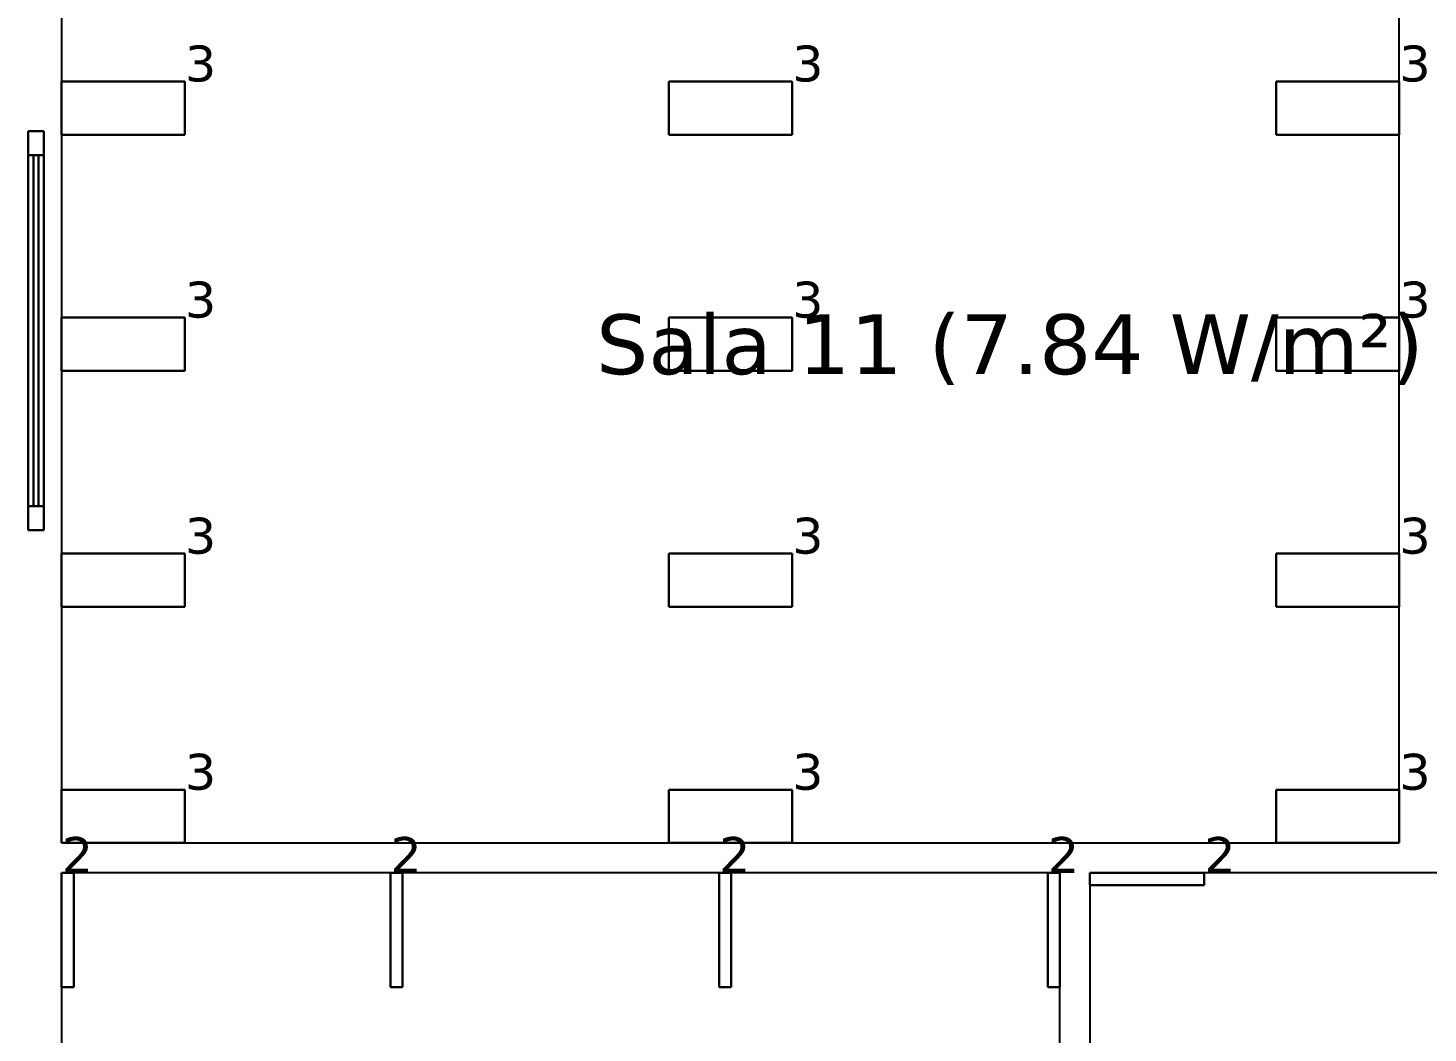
# Model space of a CAD drawing. Header units: inches. Extents: x 28 to 141, y 59 to 110.
# Drawn here: x 83.49 to 90.5, y 68.49 to 73.53 of the extents above; entities that cross this region are included whole.
import ezdxf

# ---------------------------------------------------------------- set-up
doc = ezdxf.new("R2010")
doc.units = ezdxf.units.IN
doc.header["$MEASUREMENT"] = 0
for name, color, linetype, true_color in [('DLX_BLD1_APERT', 7, 'Continuous', 0x969696), ('DLX_BLD1_CALC', 3, 'Continuous', 0x00ff00), ('DLX_BLD1_DESC', 7, 'Continuous', 0x969696), ('DLX_BLD1_LUM', 7, 'Continuous', 0xffd400), ('DLX_BLD1_LUMKEY_IDX', 7, 'Continuous', 0x969696)]:
    doc.layers.add(name, color=color, linetype=linetype, true_color=true_color)
doc.styles.add('TableTextStyle', font='')
doc.styles.get('TableTextStyle').set_extended_font_data('VERDANA.TTF')

msp = doc.modelspace()

# ---------------------------------------------------------------- linework, layer by layer
at = {"layer": 'DLX_BLD1_APERT'}
for points in [[(83.569, 73.013, 0), (83.489, 73.013, 0)], [(83.489, 73.013, 0), (83.489, 71.013, 0)], [(83.569, 73.013, 0), (83.489, 73.013, 0)], [(83.489, 73.013, 0), (83.489, 73.013, 0)], [(83.489, 73.013, 0), (83.569, 73.013, 0)], [(83.489, 71.013, 0), (83.489, 73.013, 0)], [(83.489, 73.013, 0), (83.569, 73.013, 0)], [(83.489, 71.013, 0), (83.489, 73.013, 0)], [(83.489, 73.013, 0), (83.489, 73.013, 0)], [(83.489, 73.013, 0), (83.489, 71.013, 0)], [(83.569, 71.013, 0), (83.569, 73.013, 0)], [(83.569, 73.013, 0), (83.569, 73.013, 0)], [(83.569, 73.013, 0), (83.569, 71.013, 0)], [(83.569, 71.013, 0), (83.569, 73.013, 0)], [(83.569, 73.013, 0), (83.569, 73.013, 0)], [(83.569, 73.013, 0), (83.569, 71.013, 0)], [(83.489, 71.133, 0), (83.489, 72.893, 0)], [(83.489, 72.893, 0), (83.489, 72.893, 0)], [(83.489, 72.893, 0), (83.489, 71.133, 0)], [(83.489, 71.133, 0), (83.489, 72.893, 0)], [(83.489, 72.893, 0), (83.5165, 72.893, 0)], [(83.5165, 72.893, 0), (83.489, 72.893, 0)], [(83.489, 72.893, 0), (83.489, 72.893, 0)], [(83.489, 72.893, 0), (83.5165, 72.893, 0)], [(83.5165, 72.893, 0), (83.489, 72.893, 0)], [(83.489, 72.893, 0), (83.489, 71.133, 0)], [(83.5165, 72.893, 0), (83.5165, 71.133, 0)], [(83.5165, 71.133, 0), (83.5165, 72.893, 0)], [(83.5165, 72.893, 0), (83.5415, 72.893, 0)], [(83.5165, 72.893, 0), (83.5165, 72.893, 0)], [(83.5165, 72.893, 0), (83.5165, 72.893, 0)], [(83.5165, 72.893, 0), (83.5415, 72.893, 0)], [(83.5415, 72.893, 0), (83.5165, 72.893, 0)], [(83.5165, 71.133, 0), (83.5165, 72.893, 0)], [(83.5165, 72.893, 0), (83.5165, 71.133, 0)], [(83.5415, 72.893, 0), (83.5165, 72.893, 0)], [(83.5415, 72.893, 0), (83.5165, 72.893, 0)], [(83.5165, 72.893, 0), (83.5165, 71.133, 0)], [(83.5165, 71.133, 0), (83.5165, 72.893, 0)], [(83.5165, 72.893, 0), (83.5165, 72.893, 0)], [(83.5165, 72.893, 0), (83.5165, 71.133, 0)], [(83.5165, 71.133, 0), (83.5165, 72.893, 0)], [(83.5165, 72.893, 0), (83.5415, 72.893, 0)], [(83.5415, 72.893, 0), (83.5165, 72.893, 0)], [(83.5165, 72.893, 0), (83.5165, 72.893, 0)], [(83.5165, 72.893, 0), (83.5415, 72.893, 0)], [(83.5415, 71.133, 0), (83.5415, 72.893, 0)], [(83.5415, 72.893, 0), (83.569, 72.893, 0)], [(83.5415, 72.893, 0), (83.5415, 72.893, 0)], [(83.5415, 72.893, 0), (83.569, 72.893, 0)], [(83.569, 72.893, 0), (83.5415, 72.893, 0)], [(83.5415, 72.893, 0), (83.5415, 71.133, 0)], [(83.569, 72.893, 0), (83.5415, 72.893, 0)], [(83.5415, 72.893, 0), (83.5415, 71.133, 0)], [(83.5415, 72.893, 0), (83.5415, 72.893, 0)], [(83.5415, 71.133, 0), (83.5415, 72.893, 0)], [(83.5415, 71.133, 0), (83.5415, 72.893, 0)], [(83.5415, 72.893, 0), (83.5415, 72.893, 0)], [(83.5415, 72.893, 0), (83.5415, 71.133, 0)], [(83.5415, 71.133, 0), (83.5415, 72.893, 0)], [(83.5415, 72.893, 0), (83.5415, 71.133, 0)], [(83.5415, 72.893, 0), (83.5415, 72.893, 0)], [(83.569, 71.133, 0), (83.569, 72.893, 0)], [(83.569, 72.893, 0), (83.569, 72.893, 0)], [(83.569, 72.893, 0), (83.569, 71.133, 0)], [(83.569, 72.893, 0), (83.569, 71.133, 0)], [(83.569, 72.893, 0), (83.569, 72.893, 0)], [(83.569, 71.133, 0), (83.569, 72.893, 0)], [(83.489, 71.133, 0), (83.489, 71.133, 0)], [(83.5165, 71.133, 0), (83.489, 71.133, 0)], [(83.489, 71.133, 0), (83.5165, 71.133, 0)], [(83.5165, 71.133, 0), (83.489, 71.133, 0)], [(83.489, 71.133, 0), (83.489, 71.133, 0)], [(83.489, 71.133, 0), (83.5165, 71.133, 0)], [(83.5415, 71.133, 0), (83.5165, 71.133, 0)], [(83.5165, 71.133, 0), (83.5415, 71.133, 0)], [(83.5165, 71.133, 0), (83.5165, 71.133, 0)], [(83.5165, 71.133, 0), (83.5165, 71.133, 0)], [(83.5165, 71.133, 0), (83.5415, 71.133, 0)], [(83.5415, 71.133, 0), (83.5165, 71.133, 0)], [(83.5165, 71.133, 0), (83.5415, 71.133, 0)], [(83.5165, 71.133, 0), (83.5165, 71.133, 0)], [(83.5415, 71.133, 0), (83.5165, 71.133, 0)], [(83.5415, 71.133, 0), (83.5165, 71.133, 0)], [(83.5165, 71.133, 0), (83.5165, 71.133, 0)], [(83.5165, 71.133, 0), (83.5415, 71.133, 0)], [(83.569, 71.133, 0), (83.5415, 71.133, 0)], [(83.5415, 71.133, 0), (83.5415, 71.133, 0)], [(83.5415, 71.133, 0), (83.569, 71.133, 0)], [(83.569, 71.133, 0), (83.5415, 71.133, 0)], [(83.5415, 71.133, 0), (83.569, 71.133, 0)], [(83.5415, 71.133, 0), (83.5415, 71.133, 0)], [(83.5415, 71.133, 0), (83.5415, 71.133, 0)], [(83.5415, 71.133, 0), (83.5415, 71.133, 0)], [(83.569, 71.133, 0), (83.569, 71.133, 0)], [(83.569, 71.133, 0), (83.569, 71.133, 0)], [(83.489, 71.013, 0), (83.569, 71.013, 0)], [(83.569, 71.013, 0), (83.489, 71.013, 0)], [(83.569, 71.013, 0), (83.489, 71.013, 0)], [(83.489, 71.013, 0), (83.489, 71.013, 0)], [(83.489, 71.013, 0), (83.569, 71.013, 0)], [(83.489, 71.013, 0), (83.489, 71.013, 0)], [(83.569, 71.013, 0), (83.569, 71.013, 0)], [(83.569, 71.013, 0), (83.569, 71.013, 0)]]:
    msp.add_polyline3d(points, dxfattribs=at)
at = {"layer": 'DLX_BLD1_CALC'}
for points in [[(83.6576, 74.4449, 0), (83.6576, 69.4449, 0)], [(90.3576, 69.4449, 0), (90.3576, 74.4449, 0)], [(83.6576, 69.4449, 0), (90.3576, 69.4449, 0)], [(88.6576, 69.2949, 0), (83.6576, 69.2949, 0)], [(83.6576, 69.2949, 0), (83.6576, 59.2949, 0)], [(88.6576, 68.2579, 0), (88.6576, 69.2949, 0)], [(108.8054, 69.2949, 0), (88.8076, 69.2949, 0)], [(88.8076, 69.2949, 0), (88.8076, 68.2579, 0)]]:
    msp.add_polyline3d(points, dxfattribs=at)
at = {"layer": 'DLX_BLD1_LUM'}
for points in [[(83.6576, 72.9947, 0), (83.6576, 73.2617, 0)], [(83.6576, 73.2617, 0), (83.6576, 73.2617, 0)], [(83.6576, 73.2617, 0), (83.6576, 72.9947, 0)], [(83.6576, 73.2617, 0), (84.2746, 73.2617, 0)], [(84.2746, 73.2617, 0), (83.6576, 73.2617, 0)], [(83.6576, 73.2617, 0), (83.6576, 73.2617, 0)], [(83.6576, 73.2617, 0), (83.6576, 72.9947, 0)], [(84.2746, 73.2617, 0), (83.6576, 73.2617, 0)], [(83.6576, 72.9947, 0), (83.6576, 73.2617, 0)], [(83.6576, 73.2617, 0), (84.2746, 73.2617, 0)], [(84.2746, 73.2617, 0), (84.2746, 72.9947, 0)], [(84.2746, 72.9947, 0), (84.2746, 73.2617, 0)], [(84.2746, 73.2617, 0), (84.2746, 73.2617, 0)], [(84.2746, 73.2617, 0), (84.2746, 73.2617, 0)], [(84.2746, 72.9947, 0), (84.2746, 73.2617, 0)], [(84.2746, 73.2617, 0), (84.2746, 72.9947, 0)], [(86.6991, 72.9947, 0), (86.6991, 73.2617, 0)], [(86.6991, 73.2617, 0), (86.6991, 73.2617, 0)], [(86.6991, 73.2617, 0), (86.6991, 72.9947, 0)], [(86.6991, 73.2617, 0), (87.3161, 73.2617, 0)], [(87.3161, 73.2617, 0), (86.6991, 73.2617, 0)], [(86.6991, 73.2617, 0), (86.6991, 73.2617, 0)], [(86.6991, 73.2617, 0), (86.6991, 72.9947, 0)], [(87.3161, 73.2617, 0), (86.6991, 73.2617, 0)], [(86.6991, 72.9947, 0), (86.6991, 73.2617, 0)], [(86.6991, 73.2617, 0), (87.3161, 73.2617, 0)], [(87.3161, 73.2617, 0), (87.3161, 72.9947, 0)], [(87.3161, 72.9947, 0), (87.3161, 73.2617, 0)], [(87.3161, 73.2617, 0), (87.3161, 73.2617, 0)], [(87.3161, 73.2617, 0), (87.3161, 73.2617, 0)], [(87.3161, 72.9947, 0), (87.3161, 73.2617, 0)], [(87.3161, 73.2617, 0), (87.3161, 72.9947, 0)], [(89.7406, 72.9947, 0), (89.7406, 73.2617, 0)], [(89.7406, 73.2617, 0), (89.7406, 73.2617, 0)], [(89.7406, 73.2617, 0), (89.7406, 72.9947, 0)], [(89.7406, 73.2617, 0), (90.3576, 73.2617, 0)], [(90.3576, 73.2617, 0), (89.7406, 73.2617, 0)], [(89.7406, 73.2617, 0), (89.7406, 73.2617, 0)], [(89.7406, 73.2617, 0), (89.7406, 72.9947, 0)], [(90.3576, 73.2617, 0), (89.7406, 73.2617, 0)], [(89.7406, 72.9947, 0), (89.7406, 73.2617, 0)], [(89.7406, 73.2617, 0), (90.3576, 73.2617, 0)], [(90.3576, 73.2617, 0), (90.3576, 72.9947, 0)], [(90.3576, 72.9947, 0), (90.3576, 73.2617, 0)], [(90.3576, 73.2617, 0), (90.3576, 73.2617, 0)], [(90.3576, 73.2617, 0), (90.3576, 73.2617, 0)], [(90.3576, 72.9947, 0), (90.3576, 73.2617, 0)], [(90.3576, 73.2617, 0), (90.3576, 72.9947, 0)], [(84.2746, 72.9947, 0), (83.6576, 72.9947, 0)], [(83.6576, 72.9947, 0), (83.6576, 72.9947, 0)], [(83.6576, 72.9947, 0), (84.2746, 72.9947, 0)], [(83.6576, 72.9947, 0), (83.6576, 72.9947, 0)], [(83.6576, 72.9947, 0), (84.2746, 72.9947, 0)], [(84.2746, 72.9947, 0), (83.6576, 72.9947, 0)], [(84.2746, 72.9947, 0), (84.2746, 72.9947, 0)], [(84.2746, 72.9947, 0), (84.2746, 72.9947, 0)], [(87.3161, 72.9947, 0), (86.6991, 72.9947, 0)], [(86.6991, 72.9947, 0), (86.6991, 72.9947, 0)], [(86.6991, 72.9947, 0), (87.3161, 72.9947, 0)], [(86.6991, 72.9947, 0), (86.6991, 72.9947, 0)], [(86.6991, 72.9947, 0), (87.3161, 72.9947, 0)], [(87.3161, 72.9947, 0), (86.6991, 72.9947, 0)], [(87.3161, 72.9947, 0), (87.3161, 72.9947, 0)], [(87.3161, 72.9947, 0), (87.3161, 72.9947, 0)], [(90.3576, 72.9947, 0), (89.7406, 72.9947, 0)], [(89.7406, 72.9947, 0), (89.7406, 72.9947, 0)], [(89.7406, 72.9947, 0), (90.3576, 72.9947, 0)], [(89.7406, 72.9947, 0), (89.7406, 72.9947, 0)], [(89.7406, 72.9947, 0), (90.3576, 72.9947, 0)], [(90.3576, 72.9947, 0), (89.7406, 72.9947, 0)], [(90.3576, 72.9947, 0), (90.3576, 72.9947, 0)], [(90.3576, 72.9947, 0), (90.3576, 72.9947, 0)], [(83.6576, 71.8114, 0), (83.6576, 72.0784, 0)], [(83.6576, 72.0784, 0), (83.6576, 72.0784, 0)], [(83.6576, 72.0784, 0), (83.6576, 71.8114, 0)], [(83.6576, 72.0784, 0), (84.2746, 72.0784, 0)], [(84.2746, 72.0784, 0), (83.6576, 72.0784, 0)], [(83.6576, 72.0784, 0), (83.6576, 72.0784, 0)], [(83.6576, 72.0784, 0), (83.6576, 71.8114, 0)], [(84.2746, 72.0784, 0), (83.6576, 72.0784, 0)], [(83.6576, 71.8114, 0), (83.6576, 72.0784, 0)], [(83.6576, 72.0784, 0), (84.2746, 72.0784, 0)], [(84.2746, 72.0784, 0), (84.2746, 71.8114, 0)], [(84.2746, 71.8114, 0), (84.2746, 72.0784, 0)], [(84.2746, 72.0784, 0), (84.2746, 72.0784, 0)], [(84.2746, 72.0784, 0), (84.2746, 72.0784, 0)], [(84.2746, 71.8114, 0), (84.2746, 72.0784, 0)], [(84.2746, 72.0784, 0), (84.2746, 71.8114, 0)], [(86.6991, 71.8114, 0), (86.6991, 72.0784, 0)], [(86.6991, 72.0784, 0), (86.6991, 72.0784, 0)], [(86.6991, 72.0784, 0), (86.6991, 71.8114, 0)], [(86.6991, 72.0784, 0), (87.3161, 72.0784, 0)], [(87.3161, 72.0784, 0), (86.6991, 72.0784, 0)], [(86.6991, 72.0784, 0), (86.6991, 72.0784, 0)], [(86.6991, 72.0784, 0), (86.6991, 71.8114, 0)], [(87.3161, 72.0784, 0), (86.6991, 72.0784, 0)], [(86.6991, 71.8114, 0), (86.6991, 72.0784, 0)], [(86.6991, 72.0784, 0), (87.3161, 72.0784, 0)], [(87.3161, 72.0784, 0), (87.3161, 71.8114, 0)], [(87.3161, 71.8114, 0), (87.3161, 72.0784, 0)], [(87.3161, 72.0784, 0), (87.3161, 72.0784, 0)], [(87.3161, 72.0784, 0), (87.3161, 72.0784, 0)], [(87.3161, 71.8114, 0), (87.3161, 72.0784, 0)], [(87.3161, 72.0784, 0), (87.3161, 71.8114, 0)], [(89.7406, 71.8114, 0), (89.7406, 72.0784, 0)], [(89.7406, 72.0784, 0), (89.7406, 72.0784, 0)], [(89.7406, 72.0784, 0), (89.7406, 71.8114, 0)], [(89.7406, 72.0784, 0), (90.3576, 72.0784, 0)], [(90.3576, 72.0784, 0), (89.7406, 72.0784, 0)], [(89.7406, 72.0784, 0), (89.7406, 72.0784, 0)], [(89.7406, 72.0784, 0), (89.7406, 71.8114, 0)], [(90.3576, 72.0784, 0), (89.7406, 72.0784, 0)], [(89.7406, 71.8114, 0), (89.7406, 72.0784, 0)], [(89.7406, 72.0784, 0), (90.3576, 72.0784, 0)], [(90.3576, 72.0784, 0), (90.3576, 71.8114, 0)], [(90.3576, 71.8114, 0), (90.3576, 72.0784, 0)], [(90.3576, 72.0784, 0), (90.3576, 72.0784, 0)], [(90.3576, 72.0784, 0), (90.3576, 72.0784, 0)], [(90.3576, 71.8114, 0), (90.3576, 72.0784, 0)], [(90.3576, 72.0784, 0), (90.3576, 71.8114, 0)], [(84.2746, 71.8114, 0), (83.6576, 71.8114, 0)], [(83.6576, 71.8114, 0), (83.6576, 71.8114, 0)], [(83.6576, 71.8114, 0), (84.2746, 71.8114, 0)], [(83.6576, 71.8114, 0), (83.6576, 71.8114, 0)], [(83.6576, 71.8114, 0), (84.2746, 71.8114, 0)], [(84.2746, 71.8114, 0), (83.6576, 71.8114, 0)], [(84.2746, 71.8114, 0), (84.2746, 71.8114, 0)], [(84.2746, 71.8114, 0), (84.2746, 71.8114, 0)], [(87.3161, 71.8114, 0), (86.6991, 71.8114, 0)], [(86.6991, 71.8114, 0), (86.6991, 71.8114, 0)], [(86.6991, 71.8114, 0), (87.3161, 71.8114, 0)], [(86.6991, 71.8114, 0), (86.6991, 71.8114, 0)], [(86.6991, 71.8114, 0), (87.3161, 71.8114, 0)], [(87.3161, 71.8114, 0), (86.6991, 71.8114, 0)], [(87.3161, 71.8114, 0), (87.3161, 71.8114, 0)], [(87.3161, 71.8114, 0), (87.3161, 71.8114, 0)], [(90.3576, 71.8114, 0), (89.7406, 71.8114, 0)], [(89.7406, 71.8114, 0), (89.7406, 71.8114, 0)], [(89.7406, 71.8114, 0), (90.3576, 71.8114, 0)], [(89.7406, 71.8114, 0), (89.7406, 71.8114, 0)], [(89.7406, 71.8114, 0), (90.3576, 71.8114, 0)], [(90.3576, 71.8114, 0), (89.7406, 71.8114, 0)], [(90.3576, 71.8114, 0), (90.3576, 71.8114, 0)], [(90.3576, 71.8114, 0), (90.3576, 71.8114, 0)], [(83.6576, 70.6282, 0), (83.6576, 70.8952, 0)], [(83.6576, 70.8952, 0), (83.6576, 70.8952, 0)], [(83.6576, 70.8952, 0), (83.6576, 70.6282, 0)], [(83.6576, 70.8952, 0), (84.2746, 70.8952, 0)], [(84.2746, 70.8952, 0), (83.6576, 70.8952, 0)], [(83.6576, 70.8952, 0), (83.6576, 70.8952, 0)], [(83.6576, 70.8952, 0), (83.6576, 70.6282, 0)], [(84.2746, 70.8952, 0), (83.6576, 70.8952, 0)], [(83.6576, 70.6282, 0), (83.6576, 70.8952, 0)], [(83.6576, 70.8952, 0), (84.2746, 70.8952, 0)], [(84.2746, 70.8952, 0), (84.2746, 70.6282, 0)], [(84.2746, 70.6282, 0), (84.2746, 70.8952, 0)], [(84.2746, 70.8952, 0), (84.2746, 70.8952, 0)], [(84.2746, 70.8952, 0), (84.2746, 70.8952, 0)], [(84.2746, 70.6282, 0), (84.2746, 70.8952, 0)], [(84.2746, 70.8952, 0), (84.2746, 70.6282, 0)], [(86.6991, 70.6282, 0), (86.6991, 70.8952, 0)], [(86.6991, 70.8952, 0), (86.6991, 70.8952, 0)], [(86.6991, 70.8952, 0), (86.6991, 70.6282, 0)], [(86.6991, 70.8952, 0), (87.3161, 70.8952, 0)], [(87.3161, 70.8952, 0), (86.6991, 70.8952, 0)], [(86.6991, 70.8952, 0), (86.6991, 70.8952, 0)], [(86.6991, 70.8952, 0), (86.6991, 70.6282, 0)], [(87.3161, 70.8952, 0), (86.6991, 70.8952, 0)], [(86.6991, 70.6282, 0), (86.6991, 70.8952, 0)], [(86.6991, 70.8952, 0), (87.3161, 70.8952, 0)], [(87.3161, 70.8952, 0), (87.3161, 70.6282, 0)], [(87.3161, 70.6282, 0), (87.3161, 70.8952, 0)], [(87.3161, 70.8952, 0), (87.3161, 70.8952, 0)], [(87.3161, 70.8952, 0), (87.3161, 70.8952, 0)], [(87.3161, 70.6282, 0), (87.3161, 70.8952, 0)], [(87.3161, 70.8952, 0), (87.3161, 70.6282, 0)], [(89.7406, 70.6282, 0), (89.7406, 70.8952, 0)], [(89.7406, 70.8952, 0), (89.7406, 70.8952, 0)], [(89.7406, 70.8952, 0), (89.7406, 70.6282, 0)], [(89.7406, 70.8952, 0), (90.3576, 70.8952, 0)], [(90.3576, 70.8952, 0), (89.7406, 70.8952, 0)], [(89.7406, 70.8952, 0), (89.7406, 70.8952, 0)], [(89.7406, 70.8952, 0), (89.7406, 70.6282, 0)], [(90.3576, 70.8952, 0), (89.7406, 70.8952, 0)], [(89.7406, 70.6282, 0), (89.7406, 70.8952, 0)], [(89.7406, 70.8952, 0), (90.3576, 70.8952, 0)], [(90.3576, 70.8952, 0), (90.3576, 70.6282, 0)], [(90.3576, 70.6282, 0), (90.3576, 70.8952, 0)], [(90.3576, 70.8952, 0), (90.3576, 70.8952, 0)], [(90.3576, 70.8952, 0), (90.3576, 70.8952, 0)], [(90.3576, 70.6282, 0), (90.3576, 70.8952, 0)], [(90.3576, 70.8952, 0), (90.3576, 70.6282, 0)], [(84.2746, 70.6282, 0), (83.6576, 70.6282, 0)], [(83.6576, 70.6282, 0), (83.6576, 70.6282, 0)], [(83.6576, 70.6282, 0), (84.2746, 70.6282, 0)], [(83.6576, 70.6282, 0), (83.6576, 70.6282, 0)], [(83.6576, 70.6282, 0), (84.2746, 70.6282, 0)], [(84.2746, 70.6282, 0), (83.6576, 70.6282, 0)], [(84.2746, 70.6282, 0), (84.2746, 70.6282, 0)], [(84.2746, 70.6282, 0), (84.2746, 70.6282, 0)], [(87.3161, 70.6282, 0), (86.6991, 70.6282, 0)], [(86.6991, 70.6282, 0), (86.6991, 70.6282, 0)], [(86.6991, 70.6282, 0), (87.3161, 70.6282, 0)], [(86.6991, 70.6282, 0), (86.6991, 70.6282, 0)], [(86.6991, 70.6282, 0), (87.3161, 70.6282, 0)], [(87.3161, 70.6282, 0), (86.6991, 70.6282, 0)], [(87.3161, 70.6282, 0), (87.3161, 70.6282, 0)], [(87.3161, 70.6282, 0), (87.3161, 70.6282, 0)], [(90.3576, 70.6282, 0), (89.7406, 70.6282, 0)], [(89.7406, 70.6282, 0), (89.7406, 70.6282, 0)], [(89.7406, 70.6282, 0), (90.3576, 70.6282, 0)], [(89.7406, 70.6282, 0), (89.7406, 70.6282, 0)], [(89.7406, 70.6282, 0), (90.3576, 70.6282, 0)], [(90.3576, 70.6282, 0), (89.7406, 70.6282, 0)], [(90.3576, 70.6282, 0), (90.3576, 70.6282, 0)], [(90.3576, 70.6282, 0), (90.3576, 70.6282, 0)], [(83.6576, 69.4449, 0), (83.6576, 69.7119, 0)], [(83.6576, 69.7119, 0), (83.6576, 69.7119, 0)], [(83.6576, 69.7119, 0), (83.6576, 69.4449, 0)], [(83.6576, 69.7119, 0), (84.2746, 69.7119, 0)], [(84.2746, 69.7119, 0), (83.6576, 69.7119, 0)], [(83.6576, 69.7119, 0), (83.6576, 69.7119, 0)], [(83.6576, 69.7119, 0), (83.6576, 69.4449, 0)], [(84.2746, 69.7119, 0), (83.6576, 69.7119, 0)], [(83.6576, 69.4449, 0), (83.6576, 69.7119, 0)], [(83.6576, 69.7119, 0), (84.2746, 69.7119, 0)], [(84.2746, 69.7119, 0), (84.2746, 69.4449, 0)], [(84.2746, 69.4449, 0), (84.2746, 69.7119, 0)], [(84.2746, 69.7119, 0), (84.2746, 69.7119, 0)], [(84.2746, 69.7119, 0), (84.2746, 69.7119, 0)], [(84.2746, 69.4449, 0), (84.2746, 69.7119, 0)], [(84.2746, 69.7119, 0), (84.2746, 69.4449, 0)], [(86.6991, 69.4449, 0), (86.6991, 69.7119, 0)], [(86.6991, 69.7119, 0), (86.6991, 69.7119, 0)], [(86.6991, 69.7119, 0), (86.6991, 69.4449, 0)], [(86.6991, 69.7119, 0), (87.3161, 69.7119, 0)], [(87.3161, 69.7119, 0), (86.6991, 69.7119, 0)], [(86.6991, 69.7119, 0), (86.6991, 69.7119, 0)], [(86.6991, 69.7119, 0), (86.6991, 69.4449, 0)], [(87.3161, 69.7119, 0), (86.6991, 69.7119, 0)], [(86.6991, 69.4449, 0), (86.6991, 69.7119, 0)], [(86.6991, 69.7119, 0), (87.3161, 69.7119, 0)], [(87.3161, 69.7119, 0), (87.3161, 69.4449, 0)], [(87.3161, 69.4449, 0), (87.3161, 69.7119, 0)], [(87.3161, 69.7119, 0), (87.3161, 69.7119, 0)], [(87.3161, 69.7119, 0), (87.3161, 69.7119, 0)], [(87.3161, 69.4449, 0), (87.3161, 69.7119, 0)], [(87.3161, 69.7119, 0), (87.3161, 69.4449, 0)], [(89.7406, 69.4449, 0), (89.7406, 69.7119, 0)], [(89.7406, 69.7119, 0), (89.7406, 69.7119, 0)], [(89.7406, 69.7119, 0), (89.7406, 69.4449, 0)], [(89.7406, 69.7119, 0), (90.3576, 69.7119, 0)], [(90.3576, 69.7119, 0), (89.7406, 69.7119, 0)], [(89.7406, 69.7119, 0), (89.7406, 69.7119, 0)], [(89.7406, 69.7119, 0), (89.7406, 69.4449, 0)], [(90.3576, 69.7119, 0), (89.7406, 69.7119, 0)], [(89.7406, 69.4449, 0), (89.7406, 69.7119, 0)], [(89.7406, 69.7119, 0), (90.3576, 69.7119, 0)], [(90.3576, 69.7119, 0), (90.3576, 69.4449, 0)], [(90.3576, 69.4449, 0), (90.3576, 69.7119, 0)], [(90.3576, 69.7119, 0), (90.3576, 69.7119, 0)], [(90.3576, 69.7119, 0), (90.3576, 69.7119, 0)], [(90.3576, 69.4449, 0), (90.3576, 69.7119, 0)], [(90.3576, 69.7119, 0), (90.3576, 69.4449, 0)], [(84.2746, 69.4449, 0), (83.6576, 69.4449, 0)], [(83.6576, 69.4449, 0), (83.6576, 69.4449, 0)], [(83.6576, 69.4449, 0), (84.2746, 69.4449, 0)], [(83.6576, 69.4449, 0), (83.6576, 69.4449, 0)], [(83.6576, 69.4449, 0), (84.2746, 69.4449, 0)], [(84.2746, 69.4449, 0), (83.6576, 69.4449, 0)], [(84.2746, 69.4449, 0), (84.2746, 69.4449, 0)], [(84.2746, 69.4449, 0), (84.2746, 69.4449, 0)], [(87.3161, 69.4449, 0), (86.6991, 69.4449, 0)], [(86.6991, 69.4449, 0), (86.6991, 69.4449, 0)], [(86.6991, 69.4449, 0), (87.3161, 69.4449, 0)], [(86.6991, 69.4449, 0), (86.6991, 69.4449, 0)], [(86.6991, 69.4449, 0), (87.3161, 69.4449, 0)], [(87.3161, 69.4449, 0), (86.6991, 69.4449, 0)], [(87.3161, 69.4449, 0), (87.3161, 69.4449, 0)], [(87.3161, 69.4449, 0), (87.3161, 69.4449, 0)], [(90.3576, 69.4449, 0), (89.7406, 69.4449, 0)], [(89.7406, 69.4449, 0), (89.7406, 69.4449, 0)], [(89.7406, 69.4449, 0), (90.3576, 69.4449, 0)], [(89.7406, 69.4449, 0), (89.7406, 69.4449, 0)], [(89.7406, 69.4449, 0), (90.3576, 69.4449, 0)], [(90.3576, 69.4449, 0), (89.7406, 69.4449, 0)], [(90.3576, 69.4449, 0), (90.3576, 69.4449, 0)], [(90.3576, 69.4449, 0), (90.3576, 69.4449, 0)], [(83.6576, 68.7219, 0), (83.6576, 69.2949, 0)], [(83.6576, 69.2949, 0), (83.6576, 69.2949, 0)], [(83.6576, 69.2949, 0), (83.6576, 68.7219, 0)], [(83.6576, 69.2949, 0), (83.7186, 69.2949, 0)], [(83.7186, 69.2949, 0), (83.6576, 69.2949, 0)], [(83.6576, 69.2949, 0), (83.6576, 69.2949, 0)], [(83.7186, 69.2949, 0), (83.6576, 69.2949, 0)], [(83.6576, 69.2949, 0), (83.6576, 68.7219, 0)], [(83.6576, 68.7219, 0), (83.6576, 69.2949, 0)], [(83.6576, 69.2949, 0), (83.7186, 69.2949, 0)], [(83.7186, 69.2949, 0), (83.7186, 69.2949, 0)], [(83.7186, 69.2949, 0), (83.7186, 68.7219, 0)], [(83.7186, 68.7219, 0), (83.7186, 69.2949, 0)], [(83.7186, 69.2949, 0), (83.7186, 69.2949, 0)], [(83.7186, 68.7219, 0), (83.7186, 69.2949, 0)], [(83.7186, 69.2949, 0), (83.7186, 68.7219, 0)], [(85.3039, 68.7219, 0), (85.3039, 69.2949, 0)], [(85.3039, 69.2949, 0), (85.3039, 69.2949, 0)], [(85.3039, 69.2949, 0), (85.3039, 68.7219, 0)], [(85.3039, 69.2949, 0), (85.3649, 69.2949, 0)], [(85.3649, 69.2949, 0), (85.3039, 69.2949, 0)], [(85.3039, 69.2949, 0), (85.3039, 69.2949, 0)], [(85.3649, 69.2949, 0), (85.3039, 69.2949, 0)], [(85.3039, 69.2949, 0), (85.3039, 68.7219, 0)], [(85.3039, 68.7219, 0), (85.3039, 69.2949, 0)], [(85.3039, 69.2949, 0), (85.3649, 69.2949, 0)], [(85.3649, 69.2949, 0), (85.3649, 69.2949, 0)], [(85.3649, 69.2949, 0), (85.3649, 68.7219, 0)], [(85.3649, 68.7219, 0), (85.3649, 69.2949, 0)], [(85.3649, 69.2949, 0), (85.3649, 69.2949, 0)], [(85.3649, 68.7219, 0), (85.3649, 69.2949, 0)], [(85.3649, 69.2949, 0), (85.3649, 68.7219, 0)], [(86.9502, 68.7219, 0), (86.9502, 69.2949, 0)], [(86.9502, 69.2949, 0), (86.9502, 69.2949, 0)], [(86.9502, 69.2949, 0), (86.9502, 68.7219, 0)], [(86.9502, 69.2949, 0), (87.0112, 69.2949, 0)], [(87.0112, 69.2949, 0), (86.9502, 69.2949, 0)], [(86.9502, 69.2949, 0), (86.9502, 69.2949, 0)], [(87.0112, 69.2949, 0), (86.9502, 69.2949, 0)], [(86.9502, 69.2949, 0), (86.9502, 68.7219, 0)], [(86.9502, 68.7219, 0), (86.9502, 69.2949, 0)], [(86.9502, 69.2949, 0), (87.0112, 69.2949, 0)], [(87.0112, 69.2949, 0), (87.0112, 69.2949, 0)], [(87.0112, 69.2949, 0), (87.0112, 68.7219, 0)], [(87.0112, 68.7219, 0), (87.0112, 69.2949, 0)], [(87.0112, 69.2949, 0), (87.0112, 69.2949, 0)], [(87.0112, 68.7219, 0), (87.0112, 69.2949, 0)], [(87.0112, 69.2949, 0), (87.0112, 68.7219, 0)], [(88.5966, 68.7219, 0), (88.5966, 69.2949, 0)], [(88.5966, 69.2949, 0), (88.5966, 69.2949, 0)], [(88.5966, 69.2949, 0), (88.5966, 68.7219, 0)], [(88.5966, 69.2949, 0), (88.6576, 69.2949, 0)], [(88.6576, 69.2949, 0), (88.5966, 69.2949, 0)], [(88.5966, 69.2949, 0), (88.5966, 69.2949, 0)], [(88.6576, 69.2949, 0), (88.5966, 69.2949, 0)], [(88.5966, 69.2949, 0), (88.5966, 68.7219, 0)], [(88.5966, 68.7219, 0), (88.5966, 69.2949, 0)], [(88.5966, 69.2949, 0), (88.6576, 69.2949, 0)], [(88.6576, 69.2949, 0), (88.6576, 69.2949, 0)], [(88.6576, 69.2949, 0), (88.6576, 68.7219, 0)], [(88.6576, 68.7219, 0), (88.6576, 69.2949, 0)], [(88.6576, 69.2949, 0), (88.6576, 69.2949, 0)], [(88.6576, 68.7219, 0), (88.6576, 69.2949, 0)], [(88.6576, 69.2949, 0), (88.6576, 68.7219, 0)], [(88.8076, 69.2339, 0), (88.8076, 69.2949, 0)], [(88.8076, 69.2949, 0), (88.8076, 69.2949, 0)], [(88.8076, 69.2949, 0), (88.8076, 69.2339, 0)], [(88.8076, 69.2949, 0), (89.3806, 69.2949, 0)], [(89.3806, 69.2949, 0), (88.8076, 69.2949, 0)], [(88.8076, 69.2949, 0), (88.8076, 69.2949, 0)], [(88.8076, 69.2949, 0), (88.8076, 69.2339, 0)], [(89.3806, 69.2949, 0), (88.8076, 69.2949, 0)], [(88.8076, 69.2339, 0), (88.8076, 69.2949, 0)], [(88.8076, 69.2949, 0), (89.3806, 69.2949, 0)], [(89.3806, 69.2949, 0), (89.3806, 69.2339, 0)], [(89.3806, 69.2339, 0), (89.3806, 69.2949, 0)], [(89.3806, 69.2949, 0), (89.3806, 69.2949, 0)], [(89.3806, 69.2949, 0), (89.3806, 69.2949, 0)], [(89.3806, 69.2339, 0), (89.3806, 69.2949, 0)], [(89.3806, 69.2949, 0), (89.3806, 69.2339, 0)], [(89.3806, 69.2339, 0), (88.8076, 69.2339, 0)], [(88.8076, 69.2339, 0), (88.8076, 69.2339, 0)], [(88.8076, 69.2339, 0), (89.3806, 69.2339, 0)], [(88.8076, 69.2339, 0), (88.8076, 69.2339, 0)], [(88.8076, 69.2339, 0), (89.3806, 69.2339, 0)], [(89.3806, 69.2339, 0), (88.8076, 69.2339, 0)], [(89.3806, 69.2339, 0), (89.3806, 69.2339, 0)], [(89.3806, 69.2339, 0), (89.3806, 69.2339, 0)], [(83.7186, 68.7219, 0), (83.6576, 68.7219, 0)], [(83.6576, 68.7219, 0), (83.6576, 68.7219, 0)], [(83.6576, 68.7219, 0), (83.7186, 68.7219, 0)], [(83.6576, 68.7219, 0), (83.6576, 68.7219, 0)], [(83.6576, 68.7219, 0), (83.7186, 68.7219, 0)], [(83.7186, 68.7219, 0), (83.6576, 68.7219, 0)], [(83.7186, 68.7219, 0), (83.7186, 68.7219, 0)], [(83.7186, 68.7219, 0), (83.7186, 68.7219, 0)], [(85.3649, 68.7219, 0), (85.3039, 68.7219, 0)], [(85.3039, 68.7219, 0), (85.3039, 68.7219, 0)], [(85.3039, 68.7219, 0), (85.3649, 68.7219, 0)], [(85.3039, 68.7219, 0), (85.3039, 68.7219, 0)], [(85.3039, 68.7219, 0), (85.3649, 68.7219, 0)], [(85.3649, 68.7219, 0), (85.3039, 68.7219, 0)], [(85.3649, 68.7219, 0), (85.3649, 68.7219, 0)], [(85.3649, 68.7219, 0), (85.3649, 68.7219, 0)], [(87.0112, 68.7219, 0), (86.9502, 68.7219, 0)], [(86.9502, 68.7219, 0), (86.9502, 68.7219, 0)], [(86.9502, 68.7219, 0), (87.0112, 68.7219, 0)], [(86.9502, 68.7219, 0), (86.9502, 68.7219, 0)], [(86.9502, 68.7219, 0), (87.0112, 68.7219, 0)], [(87.0112, 68.7219, 0), (86.9502, 68.7219, 0)], [(87.0112, 68.7219, 0), (87.0112, 68.7219, 0)], [(87.0112, 68.7219, 0), (87.0112, 68.7219, 0)], [(88.6576, 68.7219, 0), (88.5966, 68.7219, 0)], [(88.5966, 68.7219, 0), (88.5966, 68.7219, 0)], [(88.5966, 68.7219, 0), (88.6576, 68.7219, 0)], [(88.5966, 68.7219, 0), (88.5966, 68.7219, 0)], [(88.5966, 68.7219, 0), (88.6576, 68.7219, 0)], [(88.6576, 68.7219, 0), (88.5966, 68.7219, 0)], [(88.6576, 68.7219, 0), (88.6576, 68.7219, 0)], [(88.6576, 68.7219, 0), (88.6576, 68.7219, 0)]]:
    msp.add_polyline3d(points, dxfattribs=at)

# ---------------------------------------------------------------- texts
at = {"layer": 'DLX_BLD1_DESC', "style": 'TableTextStyle'}
msp.add_text('Sala 11 (7.84 W/m²)', height=0.3, dxfattribs=at).set_placement((86.3347, 71.7949))
at = {"layer": 'DLX_BLD1_LUMKEY_IDX', "style": 'TableTextStyle'}
for s, p in [('3', (84.2746, 73.2617)), ('3', (87.3161, 73.2617)), ('3', (90.3576, 73.2617)), ('3', (84.2746, 72.0784)), ('3', (87.3161, 72.0784)), ('3', (90.3576, 72.0784)), ('3', (84.2746, 70.8952)), ('3', (87.3161, 70.8952)), ('3', (90.3576, 70.8952)), ('3', (84.2746, 69.7119)), ('3', (87.3161, 69.7119)), ('3', (90.3576, 69.7119)), ('2', (83.6576, 69.2949)), ('2', (85.3039, 69.2949)), ('2', (86.9502, 69.2949)), ('2', (88.5966, 69.2949)), ('2', (89.3806, 69.2949))]:
    msp.add_text(s, height=0.18, dxfattribs=at).set_placement(p)

doc.saveas('drawing.dxf')
